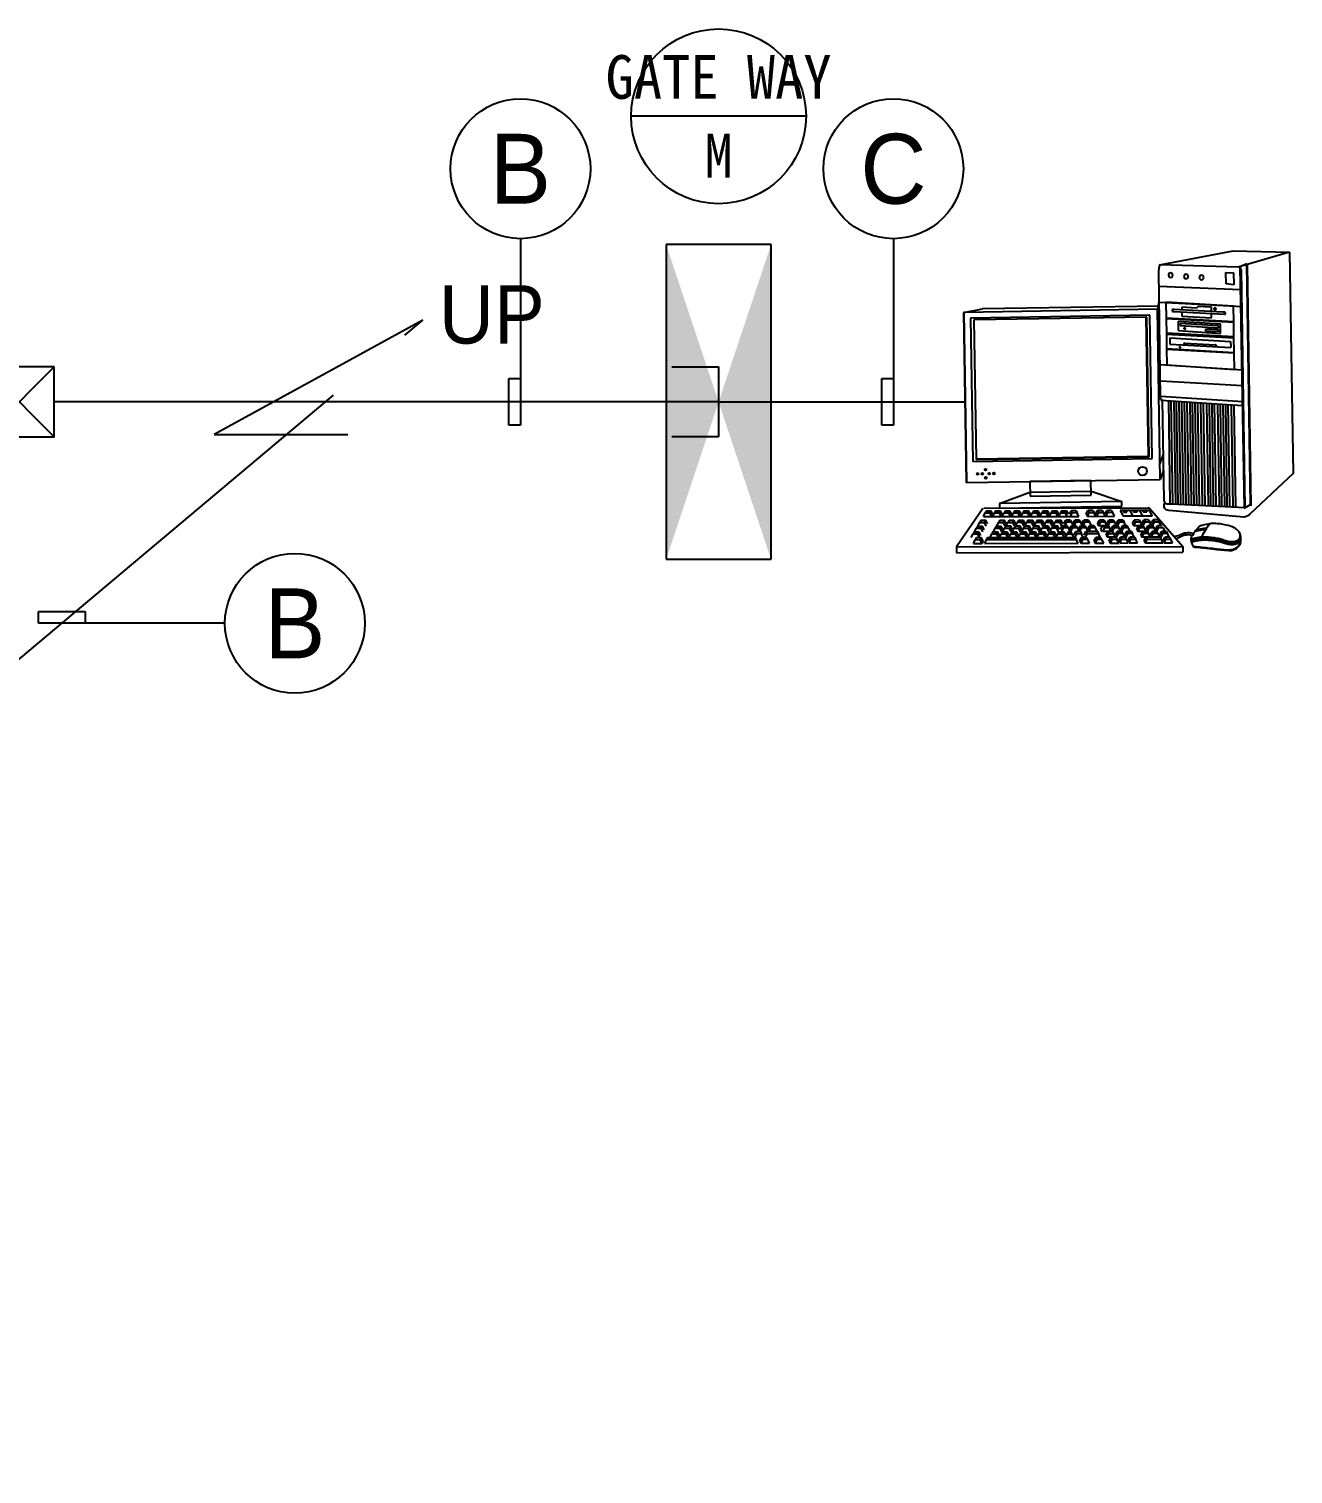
# Model space of a CAD drawing. Header units: millimetres. Extents: x -106634 to 499241, y 0 to 118800.
# Drawn here: x 269282 to 280129, y 54100 to 66500 of the extents above; entities that cross this region are included whole.
import ezdxf
from ezdxf.enums import TextEntityAlignment as Align

# ---------------------------------------------------------------- set-up
doc = ezdxf.new("R2010")
doc.units = ezdxf.units.MM
doc.header["$LTSCALE"] = 200
doc.linetypes.add('A', pattern=[17, 15, -2])
for name, color, linetype in [('1', 7, 'Continuous'), ('ESC_CTRL', 7, 'Continuous'), ('ESC_TEXT', 255, 'Continuous'), ('SEN', 7, 'Continuous'), ('WIRE', 143, 'A')]:
    doc.layers.add(name, color=color, linetype=linetype)
doc.styles.add('ESC_TEXT', font='', dxfattribs={"height": 3})
doc.styles.add('STYLE1', font='', dxfattribs={"height": 300})
doc.styles.get('ESC_TEXT').set_extended_font_data('GulimChe')
doc.styles.get('STYLE1').set_extended_font_data('HY울릉도L')

# ---------------------------------------------------------------- blocks, each defined once
blk = doc.blocks.new('baspro_eps')
at = {"layer": 'SEN'}
blk.add_lwpolyline([(-150, 150), (150, 150), (150, -150), (-150, -150)], close=True, dxfattribs=at)
blk.add_circle((0, 0), 150, dxfattribs=at)
at = {"layer": 'WIRE'}
for p, q in [((150, 150), (2831.2, 2399.8)), ((2831.2, 2399.8), (1936.6, 1910.2)), ((1936.6, 1910.2), (2509.8, 1910.2)), ((-150, -150), (-2831.2, -2399.8)), ((-2831.2, -2399.8), (-1936.6, -1910.2)), ((-1936.6, -1910.2), (-2509.8, -1910.2))]:
    blk.add_line(p, q, dxfattribs=at)
at = {"layer": 'SEN', "style": 'STYLE1'}
for s, p in [('UP', (2900, 2300)), ('DN', (-3250, -2550))]:
    blk.add_text(s, height=250, dxfattribs=at).set_placement(p)
blk = doc.blocks.new('PB')
at = {"layer": 'SEN'}
for p, q in [((-1.5, 1.5), (1.5, -1.5)), ((1.5, 1.5), (-1.5, -1.5))]:
    blk.add_line(p, q, dxfattribs=at)
blk.add_lwpolyline([(1.5, 1.5), (-1.5, 1.5), (-1.5, -1.5), (1.5, -1.5)], close=True, dxfattribs=at)
blk = doc.blocks.new('baspro_pbox')
at = {"layer": 'SEN', "xscale": 100, "yscale": 100, "zscale": 100}
blk.add_blockref('PB', (0, 0), dxfattribs=at)
blk = doc.blocks.new('baspro_ccms')
at = {"color": 7}
for p, q in [((335, 1175), (966, 1296)), ((966, 1296), (1449, 1285)), ((1449, 1285), (1007, 1156)), ((327, 1154), (324, 1117)), ((324, 1117), (340, 35)), ((336, 1179), (327, 1154)), ((1007, 1156), (335, 1176)), ((1029, 1151), (1016, 1163)), ((1082, 1183), (1023, 1159)), ((1023, 1159), (1059, -913)), ((1036, 1128), (1029, 1151)), ((1068, -906), (1036, 1128)), ((1115, -881), (1082, 1183)), ((1086, 1175), (1117, -891)), ((327, 994), (1032, 963)), ((904, 1012), (903, 1109)), ((903, 1109), (969, 1107)), ((971, 1005), (904, 1012)), ((969, 1107), (971, 1005)), ((-1347, 766), (-1185, 797)), ((315, 794), (-1347, 767)), ((315, 794), (-1347, 767)), ((-1347, 767), (-1324, -691)), ((328, 859), (315, 794)), ((338, -665), (315, 794)), ((338, -665), (315, 794)), ((332, 856), (1044, 819)), ((387, 854), (390, 716)), ((968, 822), (387, 854)), ((450, 792), (443, 792)), ((443, 792), (443, 784)), ((443, 784), (443, 779)), ((443, 779), (450, 776)), ((458, 792), (450, 792)), ((450, 776), (458, 776)), ((875, 770), (458, 792)), ((458, 776), (891, 753)), ((525, 813), (525, 789)), ((650, 805), (525, 813)), ((525, 772), (526, 736)), ((664, 818), (650, 805)), ((778, 813), (664, 818)), ((778, 775), (778, 813)), ((778, 721), (778, 759)), ((893, 769), (875, 770)), ((891, 753), (899, 753)), ((900, 765), (893, 769)), ((899, 753), (900, 765)), ((970, 684), (968, 822)), ((251, 744), (-1289, 719)), ((-1289, 719), (-1269, -512)), ((220, 726), (-1259, 703)), ((225, 726), (-1259, 703)), ((225, 726), (-1259, 703)), ((225, 726), (-1259, 703)), ((225, 726), (-1259, 703)), ((225, 726), (-1259, 703)), ((-1259, 703), (-1240, -495)), ((-1259, 703), (-1240, -495)), ((-1259, 703), (-1240, -495)), ((-1259, 703), (-1240, -495)), ((-1259, 703), (-1240, -495)), ((-1259, 703), (-1240, -490)), ((239, -467), (220, 726)), ((244, -472), (225, 726)), ((244, -472), (225, 726)), ((244, -472), (225, 726)), ((244, -472), (225, 726)), ((244, -472), (225, 726)), ((270, -487), (251, 744)), ((390, 719), (392, 582)), ((970, 687), (390, 719)), ((390, 716), (970, 684)), ((495, 692), (855, 669)), ((496, 613), (495, 692)), ((509, 671), (510, 655)), ((839, 651), (509, 671)), ((510, 655), (840, 635)), ((526, 736), (778, 721)), ((730, 627), (836, 622)), ((731, 607), (730, 627)), ((836, 622), (837, 602)), ((840, 635), (839, 651)), ((856, 587), (855, 669)), ((972, 550), (970, 687)), ((392, 589), (394, 451)), ((972, 557), (392, 589)), ((392, 582), (972, 550)), ((422, 548), (943, 519)), ((548, 505), (812, 490)), ((837, 602), (731, 607)), ((974, 420), (972, 557)), ((394, 454), (396, 319)), ((975, 422), (394, 454)), ((394, 451), (974, 420)), ((423, 495), (944, 466)), ((977, 279), (975, 422)), ((337, 320), (1048, 274)), ((396, 319), (977, 279)), ((343, 180), (1046, 141)), ((340, 35), (341, 22)), ((341, 22), (352, 20)), ((344, 50), (1048, 3)), ((344, 15), (1046, -30)), ((352, 20), (357, 21)), ((357, 21), (371, -847)), ((-1269, -512), (270, -487)), ((-1240, -490), (239, -467)), ((-1240, -495), (244, -472)), ((-1240, -495), (244, -472)), ((-1240, -495), (244, -472)), ((-1240, -495), (244, -472)), ((-1240, -495), (244, -472)), ((365, -450), (336, -530)), ((367, -585), (338, -665)), ((1479, -616), (1112, -961)), ((-1324, -691), (338, -665)), ((-1324, -691), (338, -665)), ((-256, -674), (-779, -682)), ((-779, -682), (-777, -808)), ((-254, -800), (-256, -674)), ((-1040, -871), (-781, -776)), ((11, -854), (-1040, -871)), ((11, -854), (-1040, -871)), ((-781, -776), (-778, -776)), ((-777, -808), (-254, -800)), ((-255, -767), (-252, -767)), ((-252, -767), (11, -854)), ((-252, -767), (11, -854)), ((11, -896), (11, -854)), ((371, -847), (381, -871)), ((-1183, -916), (-1409, -1245)), ((-1178, -985), (-1163, -953)), ((-1178, -985), (-358, -983)), ((-1174, -911), (238, -908)), ((-1153, -935), (-1163, -953)), ((-1163, -953), (-1122, -953)), ((-1153, -935), (-1112, -935)), ((-1112, -935), (-1122, -953)), ((-1107, -984), (-1122, -953)), ((-1096, -967), (-1112, -935)), ((-1097, -984), (-1082, -953)), ((-1072, -935), (-1082, -953)), ((-1082, -953), (-1041, -953)), ((-1072, -935), (-1031, -935)), ((-1031, -935), (-1041, -953)), ((-1026, -984), (-1041, -953)), ((-1040, -871), (-1040, -912)), ((-1040, -912), (11, -896)), ((-1016, -967), (-1031, -935)), ((-1016, -984), (-1001, -953)), ((-991, -935), (-1001, -953)), ((-1001, -953), (-960, -952)), ((-991, -935), (-950, -935)), ((-950, -935), (-960, -952)), ((-945, -984), (-960, -952)), ((-935, -966), (-950, -935)), ((-935, -984), (-920, -952)), ((-910, -935), (-920, -952)), ((-920, -952), (-879, -952)), ((-910, -935), (-869, -935)), ((-869, -935), (-879, -952)), ((-864, -984), (-879, -952)), ((-854, -966), (-869, -935)), ((-854, -984), (-839, -952)), ((-829, -934), (-839, -952)), ((-839, -952), (-798, -952)), ((-829, -934), (-788, -934)), ((-788, -934), (-798, -952)), ((-783, -984), (-798, -952)), ((-773, -966), (-788, -934)), ((-773, -984), (-758, -952)), ((-748, -934), (-758, -952)), ((-758, -952), (-717, -952)), ((-748, -934), (-707, -934)), ((-707, -934), (-717, -952)), ((-702, -984), (-717, -952)), ((-692, -966), (-707, -934)), ((-692, -984), (-677, -952)), ((-667, -934), (-677, -952)), ((-677, -952), (-636, -952)), ((-667, -934), (-626, -934)), ((-626, -934), (-636, -952)), ((-621, -983), (-636, -952)), ((-611, -966), (-626, -934)), ((-611, -983), (-596, -952)), ((-586, -934), (-596, -952)), ((-596, -952), (-555, -952)), ((-586, -934), (-545, -934)), ((-545, -934), (-555, -952)), ((-540, -983), (-555, -952)), ((-530, -966), (-545, -934)), ((-530, -983), (-516, -951)), ((-505, -934), (-516, -951)), ((-516, -951), (-474, -951)), ((-505, -934), (-464, -934)), ((-464, -934), (-474, -951)), ((-459, -983), (-474, -951)), ((-449, -965), (-464, -934)), ((-440, -965), (-425, -934)), ((-430, -983), (-415, -951)), ((-384, -933), (-425, -934)), ((-425, -934), (-415, -951)), ((-374, -951), (-415, -951)), ((-384, -933), (-374, -951)), ((-358, -983), (-374, -951)), ((-296, -965), (-281, -933)), ((-296, -965), (-285, -983)), ((-285, -983), (-270, -951)), ((-285, -983), (-52, -982)), ((-281, -933), (-270, -951)), ((-240, -933), (-281, -933)), ((-229, -951), (-270, -951)), ((-240, -933), (-229, -951)), ((-214, -983), (-229, -951)), ((-215, -965), (-200, -933)), ((-204, -983), (-190, -951)), ((-159, -933), (-200, -933)), ((-200, -933), (-190, -951)), ((-148, -951), (-190, -951)), ((-159, -933), (-148, -951)), ((-133, -982), (-148, -951)), ((-134, -965), (-119, -933)), ((-124, -982), (-109, -951)), ((-119, -933), (-109, -951)), ((-78, -933), (-119, -933)), ((-67, -950), (-109, -951)), ((-78, -933), (-67, -950)), ((-52, -982), (-67, -950)), ((244, -932), (-5, -933)), ((-5, -933), (22, -982)), ((271, -981), (22, -982)), ((78, -932), (105, -982)), ((161, -932), (188, -982)), ((244, -932), (271, -981)), ((247, -913), (532, -1241)), ((374, -901), (372, -871)), ((379, -915), (374, -901)), ((391, -926), (379, -915)), ((381, -871), (397, -874)), ((412, -931), (391, -926)), ((397, -874), (417, -874)), ((1025, -987), (412, -931)), ((417, -874), (437, -874)), ((437, -874), (1068, -906)), ((1063, -990), (1025, -987)), ((1059, -913), (1115, -881)), ((1086, -982), (1063, -990)), ((1102, -973), (1086, -982)), ((1112, -961), (1102, -973)), ((-1257, -1115), (-1267, -1133)), ((-1257, -1115), (-1216, -1115)), ((-1253, -1115), (-1238, -1084)), ((-1228, -1066), (-1238, -1084)), ((-1238, -1084), (-1197, -1084)), ((-1228, -1066), (-1187, -1066)), ((-1216, -1115), (-1226, -1133)), ((-1225, -1066), (-1210, -1034)), ((-1201, -1147), (-1216, -1115)), ((-1200, -1016), (-1210, -1034)), ((-1210, -1034), (-1169, -1034)), ((-1200, -1016), (-1158, -1016)), ((-1187, -1066), (-1197, -1084)), ((-1182, -1115), (-1197, -1084)), ((-1172, -1098), (-1187, -1066)), ((-1158, -1016), (-1169, -1034)), ((-1154, -1066), (-1169, -1034)), ((-1143, -1048), (-1158, -1016)), ((-1095, -1115), (-1105, -1133)), ((-1095, -1115), (-1054, -1115)), ((-1092, -1115), (-1077, -1083)), ((-1066, -1066), (-1077, -1083)), ((-1077, -1083), (-1035, -1083)), ((-1066, -1066), (-1025, -1066)), ((-1054, -1115), (-1064, -1133)), ((-1063, -1066), (-1048, -1034)), ((-1039, -1147), (-1054, -1115)), ((-1038, -1016), (-1048, -1034)), ((-1048, -1034), (-1007, -1034)), ((-1038, -1016), (-997, -1016)), ((-1025, -1066), (-1035, -1083)), ((-1020, -1115), (-1035, -1083)), ((-1010, -1097), (-1025, -1066)), ((-1014, -1115), (-1024, -1133)), ((-1014, -1115), (-973, -1115)), ((-1011, -1115), (-996, -1083)), ((-997, -1016), (-1007, -1034)), ((-992, -1065), (-1007, -1034)), ((-982, -1048), (-997, -1016)), ((-985, -1065), (-996, -1083)), ((-996, -1083), (-955, -1083)), ((-985, -1065), (-944, -1065)), ((-973, -1115), (-983, -1133)), ((-982, -1065), (-967, -1034)), ((-958, -1147), (-973, -1115)), ((-957, -1016), (-967, -1034)), ((-967, -1034), (-926, -1034)), ((-957, -1016), (-916, -1016)), ((-944, -1065), (-955, -1083)), ((-939, -1115), (-955, -1083)), ((-929, -1097), (-944, -1065)), ((-933, -1115), (-943, -1132)), ((-933, -1115), (-892, -1115)), ((-930, -1115), (-915, -1083)), ((-916, -1016), (-926, -1034)), ((-911, -1065), (-926, -1034)), ((-901, -1048), (-916, -1016)), ((-905, -1065), (-915, -1083)), ((-915, -1083), (-874, -1083)), ((-905, -1065), (-863, -1065)), ((-892, -1115), (-902, -1132)), ((-901, -1065), (-886, -1033)), ((-877, -1146), (-892, -1115)), ((-876, -1016), (-886, -1033)), ((-886, -1033), (-845, -1033)), ((-876, -1016), (-835, -1016)), ((-863, -1065), (-874, -1083)), ((-859, -1115), (-874, -1083)), ((-848, -1097), (-863, -1065)), ((-852, -1115), (-862, -1132)), ((-852, -1115), (-811, -1114)), ((-849, -1115), (-834, -1083)), ((-835, -1016), (-845, -1033)), ((-830, -1065), (-845, -1033)), ((-820, -1047), (-835, -1016)), ((-824, -1065), (-834, -1083)), ((-834, -1083), (-793, -1083)), ((-824, -1065), (-782, -1065)), ((-811, -1114), (-821, -1132)), ((-820, -1065), (-805, -1033)), ((-796, -1146), (-811, -1114)), ((-795, -1016), (-805, -1033)), ((-805, -1033), (-764, -1033)), ((-795, -1016), (-754, -1015)), ((-782, -1065), (-793, -1083)), ((-778, -1114), (-793, -1083)), ((-767, -1097), (-782, -1065)), ((-771, -1114), (-782, -1132)), ((-771, -1114), (-730, -1114)), ((-768, -1114), (-753, -1083)), ((-754, -1015), (-764, -1033)), ((-749, -1065), (-764, -1033)), ((-739, -1047), (-754, -1015)), ((-743, -1065), (-753, -1083)), ((-753, -1083), (-712, -1083)), ((-743, -1065), (-702, -1065)), ((-730, -1114), (-740, -1132)), ((-739, -1065), (-724, -1033)), ((-715, -1146), (-730, -1114)), ((-714, -1015), (-724, -1033)), ((-724, -1033), (-683, -1033)), ((-714, -1015), (-673, -1015)), ((-702, -1065), (-712, -1083)), ((-697, -1114), (-712, -1083)), ((-686, -1097), (-702, -1065)), ((-690, -1114), (-701, -1132)), ((-690, -1114), (-649, -1114)), ((-687, -1114), (-672, -1082)), ((-673, -1015), (-683, -1033)), ((-668, -1065), (-683, -1033)), ((-658, -1047), (-673, -1015)), ((-662, -1065), (-672, -1082)), ((-672, -1082), (-631, -1082)), ((-662, -1065), (-621, -1065)), ((-649, -1114), (-659, -1132)), ((-658, -1065), (-643, -1033)), ((-634, -1146), (-649, -1114)), ((-633, -1015), (-643, -1033)), ((-643, -1033), (-602, -1033)), ((-633, -1015), (-592, -1015)), ((-621, -1065), (-631, -1082)), ((-616, -1114), (-631, -1082)), ((-606, -1096), (-621, -1065)), ((-609, -1114), (-620, -1132)), ((-609, -1114), (-568, -1114)), ((-606, -1114), (-591, -1082)), ((-592, -1015), (-602, -1033)), ((-587, -1065), (-602, -1033)), ((-577, -1047), (-592, -1015)), ((-581, -1065), (-591, -1082)), ((-591, -1082), (-550, -1082)), ((-581, -1065), (-540, -1064)), ((-568, -1114), (-578, -1132)), ((-577, -1065), (-562, -1033)), ((-553, -1146), (-568, -1114)), ((-552, -1015), (-562, -1033)), ((-562, -1033), (-521, -1033)), ((-552, -1015), (-511, -1015)), ((-540, -1064), (-550, -1082)), ((-535, -1114), (-550, -1082)), ((-525, -1096), (-540, -1064)), ((-529, -1114), (-539, -1132)), ((-529, -1114), (-487, -1114)), ((-511, -1015), (-521, -1033)), ((-506, -1064), (-521, -1033)), ((-516, -1096), (-501, -1064)), ((-496, -1047), (-511, -1015)), ((-505, -1114), (-490, -1082)), ((-459, -1064), (-501, -1064)), ((-501, -1064), (-490, -1082)), ((-487, -1114), (-498, -1131)), ((-449, -1082), (-490, -1082)), ((-487, -1047), (-472, -1015)), ((-472, -1145), (-487, -1114)), ((-477, -1064), (-462, -1033)), ((-472, -1015), (-462, -1033)), ((-431, -1015), (-472, -1015)), ((-420, -1032), (-462, -1033)), ((-459, -1064), (-449, -1082)), ((-448, -1114), (-458, -1131)), ((-434, -1114), (-449, -1082)), ((-448, -1114), (-427, -1114)), ((-438, -1096), (-423, -1064)), ((-431, -1015), (-420, -1032)), ((-428, -1114), (-413, -1082)), ((-427, -1114), (-417, -1131)), ((-423, -1064), (-413, -1082)), ((-382, -1064), (-423, -1064)), ((-405, -1064), (-420, -1032)), ((-372, -1082), (-413, -1082)), ((-409, -1046), (-394, -1015)), ((-402, -1145), (-387, -1114)), ((-399, -1064), (-384, -1032)), ((-394, -1015), (-384, -1032)), ((-353, -1015), (-394, -1015)), ((-346, -1113), (-387, -1114)), ((-387, -1114), (-377, -1131)), ((-343, -1032), (-384, -1032)), ((-382, -1064), (-372, -1082)), ((-356, -1113), (-372, -1082)), ((-361, -1096), (-346, -1064)), ((-353, -1015), (-343, -1032)), ((-350, -1113), (-335, -1082)), ((-346, -1064), (-335, -1082)), ((-304, -1064), (-346, -1064)), ((-346, -1113), (-336, -1131)), ((-328, -1064), (-343, -1032)), ((-294, -1082), (-335, -1082)), ((-332, -1046), (-317, -1015)), ((-322, -1064), (-307, -1032)), ((-276, -1014), (-317, -1015)), ((-317, -1015), (-307, -1032)), ((-313, -1145), (-298, -1113)), ((-265, -1032), (-307, -1032)), ((-304, -1064), (-294, -1082)), ((-199, -1113), (-298, -1113)), ((-298, -1113), (-288, -1131)), ((-279, -1113), (-294, -1082)), ((-283, -1096), (-268, -1064)), ((-276, -1014), (-265, -1032)), ((-273, -1113), (-258, -1082)), ((-227, -1064), (-268, -1064)), ((-268, -1064), (-258, -1082)), ((-250, -1064), (-265, -1032)), ((-217, -1081), (-258, -1082)), ((-227, -1064), (-217, -1081)), ((-201, -1113), (-217, -1081)), ((-199, -1113), (-189, -1131)), ((-198, -1046), (-183, -1014)), ((-198, -1046), (-188, -1064)), ((-188, -1064), (-173, -1032)), ((-106, -1063), (-188, -1064)), ((-142, -1014), (-183, -1014)), ((-183, -1014), (-173, -1032)), ((-132, -1032), (-173, -1032)), ((-171, -1095), (-156, -1064)), ((-171, -1095), (-160, -1113)), ((-152, -1113), (-137, -1081)), ((-70, -1113), (-152, -1113)), ((-147, -1064), (-137, -1081)), ((-142, -1014), (-132, -1032)), ((-96, -1081), (-137, -1081)), ((-117, -1064), (-132, -1032)), ((-126, -1145), (-111, -1113)), ((-117, -1046), (-102, -1014)), ((-111, -1113), (-101, -1131)), ((-107, -1063), (-92, -1032)), ((-106, -1063), (-96, -1081)), ((-102, -1014), (-92, -1032)), ((-61, -1014), (-102, -1014)), ((-81, -1113), (-96, -1081)), ((-51, -1032), (-92, -1032)), ((-81, -1095), (-66, -1063)), ((-71, -1113), (-56, -1081)), ((-70, -1113), (-60, -1131)), ((-25, -1063), (-66, -1063)), ((-66, -1063), (-56, -1081)), ((-61, -1014), (-51, -1032)), ((-15, -1081), (-56, -1081)), ((-36, -1063), (-51, -1032)), ((-45, -1145), (-31, -1113)), ((-36, -1046), (-21, -1014)), ((-31, -1113), (-20, -1130)), ((11, -1113), (-31, -1113)), ((-26, -1063), (-11, -1032)), ((-25, -1063), (-15, -1081)), ((-21, -1014), (-11, -1032)), ((20, -1014), (-21, -1014)), ((0, -1113), (-15, -1081)), ((30, -1031), (-11, -1032)), ((0, -1095), (15, -1063)), ((10, -1113), (25, -1081)), ((11, -1113), (21, -1130)), ((56, -1063), (15, -1063)), ((15, -1063), (25, -1081)), ((20, -1014), (30, -1031)), ((66, -1081), (25, -1081)), ((45, -1063), (30, -1031)), ((35, -1144), (50, -1113)), ((92, -1112), (50, -1113)), ((50, -1113), (61, -1130)), ((56, -1063), (66, -1081)), ((81, -1113), (66, -1081)), ((92, -1112), (102, -1130)), ((102, -1045), (117, -1014)), ((102, -1045), (113, -1063)), ((113, -1063), (128, -1031)), ((194, -1063), (113, -1063)), ((158, -1013), (117, -1014)), ((117, -1014), (128, -1031)), ((169, -1031), (128, -1031)), ((138, -1095), (153, -1063)), ((138, -1095), (148, -1112)), ((148, -1112), (163, -1081)), ((230, -1112), (148, -1112)), ((153, -1063), (163, -1081)), ((158, -1013), (169, -1031)), ((205, -1080), (163, -1081)), ((184, -1063), (169, -1031)), ((174, -1144), (189, -1112)), ((183, -1045), (198, -1013)), ((189, -1112), (199, -1130)), ((194, -1063), (208, -1031)), ((194, -1063), (205, -1080)), ((198, -1013), (208, -1031)), ((239, -1013), (198, -1013)), ((220, -1112), (205, -1080)), ((250, -1031), (208, -1031)), ((219, -1095), (234, -1063)), ((229, -1112), (244, -1080)), ((230, -1112), (240, -1130)), ((234, -1063), (244, -1080)), ((275, -1063), (234, -1063)), ((239, -1013), (250, -1031)), ((286, -1080), (244, -1080)), ((265, -1063), (250, -1031)), ((255, -1144), (270, -1112)), ((264, -1045), (279, -1013)), ((270, -1112), (280, -1130)), ((311, -1112), (270, -1112)), ((274, -1063), (289, -1031)), ((275, -1063), (286, -1080)), ((279, -1013), (289, -1031)), ((320, -1013), (279, -1013)), ((301, -1112), (286, -1080)), ((331, -1031), (289, -1031)), ((300, -1094), (315, -1063)), ((310, -1112), (325, -1080)), ((311, -1112), (321, -1130)), ((356, -1062), (315, -1063)), ((315, -1063), (325, -1080)), ((320, -1013), (331, -1031)), ((366, -1080), (325, -1080)), ((346, -1062), (331, -1031)), ((336, -1144), (351, -1112)), ((392, -1112), (351, -1112)), ((351, -1112), (361, -1130)), ((382, -1112), (366, -1080)), ((392, -1112), (402, -1130)), ((631, -1121), (638, -1113)), ((638, -1113), (643, -1105)), ((643, -1105), (650, -1103)), ((646, -1105), (643, -1108)), ((647, -1107), (643, -1108)), ((643, -1108), (645, -1108)), ((643, -1108), (644, -1109)), ((644, -1103), (670, -1071)), ((656, -1099), (644, -1103)), ((644, -1109), (651, -1107)), ((645, -1108), (667, -1102)), ((648, -1104), (646, -1105)), ((653, -1105), (647, -1107)), ((654, -1103), (648, -1104)), ((650, -1103), (656, -1101)), ((651, -1107), (658, -1105)), ((656, -1104), (653, -1105)), ((660, -1101), (654, -1103)), ((662, -1098), (656, -1099)), ((656, -1101), (662, -1100)), ((661, -1103), (656, -1104)), ((658, -1105), (665, -1104)), ((666, -1099), (660, -1101)), ((667, -1101), (661, -1103)), ((667, -1097), (662, -1098)), ((662, -1100), (667, -1098)), ((665, -1104), (671, -1102)), ((674, -1097), (666, -1099)), ((674, -1095), (667, -1097)), ((667, -1102), (693, -1097)), ((667, -1098), (672, -1097)), ((674, -1100), (667, -1101)), ((670, -1071), (672, -1069)), ((671, -1102), (677, -1101)), ((672, -1069), (675, -1067)), ((672, -1097), (677, -1096)), ((679, -1094), (674, -1095)), ((682, -1096), (674, -1097)), ((680, -1099), (674, -1100)), ((675, -1067), (677, -1065)), ((677, -1065), (679, -1064)), ((677, -1096), (682, -1095)), ((677, -1101), (684, -1100)), ((679, -1064), (685, -1062)), ((684, -1093), (679, -1094)), ((686, -1097), (680, -1099)), ((682, -1095), (687, -1094)), ((688, -1095), (682, -1096)), ((690, -1092), (684, -1093)), ((684, -1100), (690, -1098)), ((685, -1062), (690, -1061)), ((692, -1096), (686, -1097)), ((687, -1094), (693, -1093)), ((693, -1094), (688, -1095)), ((690, -1061), (697, -1059)), ((694, -1091), (690, -1092)), ((690, -1098), (696, -1097)), ((697, -1095), (692, -1096)), ((701, -1092), (693, -1094)), ((693, -1093), (699, -1092)), ((693, -1097), (706, -1095)), ((701, -1090), (694, -1091)), ((696, -1097), (702, -1096)), ((697, -1059), (707, -1056)), ((702, -1094), (697, -1095)), ((699, -1092), (705, -1091)), ((706, -1089), (701, -1090)), ((707, -1092), (701, -1092)), ((732, -1090), (702, -1142)), ((707, -1094), (702, -1094)), ((702, -1096), (707, -1096)), ((705, -1091), (710, -1090)), ((712, -1088), (706, -1089)), ((706, -1095), (719, -1094)), ((707, -1056), (722, -1053)), ((713, -1091), (707, -1092)), ((712, -1094), (707, -1094)), ((707, -1096), (712, -1095)), ((710, -1090), (716, -1090)), ((717, -1088), (712, -1088)), ((718, -1093), (712, -1094)), ((712, -1095), (717, -1095)), ((720, -1091), (713, -1091)), ((716, -1090), (722, -1090)), ((722, -1088), (717, -1088)), ((717, -1095), (722, -1095)), ((722, -1094), (718, -1093)), ((719, -1114), (718, -1117)), ((719, -1094), (722, -1094)), ((721, -1112), (719, -1114)), ((725, -1090), (720, -1091)), ((723, -1108), (721, -1112)), ((722, -1053), (735, -1050)), ((727, -1088), (722, -1088)), ((722, -1090), (727, -1089)), ((722, -1094), (725, -1090)), ((725, -1090), (722, -1094)), ((722, -1095), (725, -1092)), ((725, -1105), (723, -1108)), ((725, -1092), (725, -1090)), ((726, -1103), (725, -1105)), ((728, -1100), (726, -1103)), ((730, -1088), (727, -1088)), ((727, -1089), (732, -1090)), ((729, -1097), (728, -1100)), ((731, -1094), (729, -1097)), ((733, -1088), (730, -1088)), ((732, -1092), (731, -1094)), ((733, -1090), (732, -1092)), ((735, -1084), (733, -1088)), ((735, -1087), (733, -1090)), ((735, -1050), (750, -1048)), ((737, -1081), (735, -1084)), ((737, -1084), (735, -1087)), ((740, -1077), (737, -1081)), ((739, -1082), (737, -1084)), ((741, -1079), (739, -1082)), ((742, -1073), (740, -1077)), ((743, -1075), (741, -1079)), ((745, -1069), (742, -1073)), ((746, -1071), (743, -1075)), ((748, -1065), (745, -1069)), ((748, -1067), (746, -1071)), ((751, -1060), (748, -1065)), ((751, -1063), (748, -1067)), ((750, -1048), (760, -1047)), ((754, -1056), (751, -1060)), ((753, -1060), (751, -1063)), ((756, -1057), (753, -1060)), ((757, -1052), (754, -1056)), ((758, -1053), (756, -1057)), ((760, -1047), (757, -1052)), ((760, -1051), (758, -1053)), ((763, -1047), (760, -1051)), ((768, -1046), (763, -1047)), ((776, -1045), (768, -1046)), ((785, -1045), (776, -1045)), ((798, -1044), (785, -1045)), ((806, -1044), (798, -1044)), ((816, -1045), (806, -1044)), ((830, -1046), (816, -1045)), ((842, -1047), (830, -1046)), ((853, -1048), (842, -1047)), ((864, -1050), (853, -1048)), ((878, -1052), (864, -1050)), ((891, -1055), (878, -1052)), ((907, -1058), (891, -1055)), ((921, -1061), (907, -1058)), ((935, -1065), (921, -1061)), ((949, -1069), (935, -1065)), ((960, -1073), (949, -1069)), ((973, -1080), (960, -1073)), ((982, -1085), (973, -1080)), ((991, -1091), (982, -1085)), ((998, -1097), (991, -1091)), ((1004, -1103), (998, -1097)), ((1010, -1109), (1004, -1103)), ((1016, -1116), (1010, -1109)), ((-1282, -1165), (-1267, -1133)), ((-1267, -1133), (-1226, -1133)), ((-1263, -1214), (-1248, -1183)), ((-1263, -1214), (-1191, -1214)), ((-1237, -1165), (-1248, -1183)), ((-1248, -1183), (-1207, -1182)), ((-1237, -1165), (-1196, -1165)), ((-1236, -1165), (-1226, -1165)), ((-1211, -1165), (-1226, -1133)), ((-1196, -1165), (-1207, -1182)), ((-1191, -1214), (-1207, -1182)), ((-1181, -1196), (-1196, -1165)), ((-1181, -1196), (-1191, -1214)), ((-1165, -1214), (-1150, -1182)), ((-1165, -1214), (-366, -1212)), ((-1140, -1165), (-1150, -1182)), ((-1150, -1182), (-381, -1181)), ((-1140, -1165), (-391, -1163)), ((-1120, -1165), (-1105, -1133)), ((-1105, -1133), (-1064, -1133)), ((-1049, -1164), (-1064, -1133)), ((-1039, -1164), (-1024, -1133)), ((-1024, -1133), (-983, -1133)), ((-968, -1164), (-983, -1133)), ((-958, -1164), (-943, -1132)), ((-943, -1132), (-902, -1132)), ((-887, -1164), (-902, -1132)), ((-877, -1164), (-862, -1132)), ((-862, -1132), (-821, -1132)), ((-806, -1164), (-821, -1132)), ((-796, -1164), (-782, -1132)), ((-782, -1132), (-740, -1132)), ((-725, -1164), (-740, -1132)), ((-716, -1164), (-701, -1132)), ((-701, -1132), (-659, -1132)), ((-644, -1164), (-659, -1132)), ((-635, -1164), (-620, -1132)), ((-620, -1132), (-578, -1132)), ((-563, -1163), (-578, -1132)), ((-554, -1163), (-539, -1132)), ((-539, -1132), (-498, -1131)), ((-482, -1163), (-498, -1131)), ((-473, -1163), (-458, -1131)), ((-458, -1131), (-417, -1131)), ((-402, -1163), (-417, -1131)), ((-392, -1163), (-377, -1131)), ((-391, -1163), (-381, -1181)), ((-366, -1212), (-381, -1181)), ((-336, -1131), (-377, -1131)), ((-350, -1195), (-335, -1163)), ((-350, -1195), (-340, -1212)), ((-340, -1212), (-325, -1181)), ((-340, -1212), (-268, -1212)), ((-321, -1163), (-336, -1131)), ((-335, -1163), (-325, -1181)), ((-294, -1163), (-335, -1163)), ((-283, -1180), (-325, -1181)), ((-303, -1163), (-288, -1131)), ((-294, -1163), (-283, -1180)), ((-189, -1131), (-288, -1131)), ((-268, -1212), (-283, -1180)), ((-228, -1194), (-213, -1163)), ((-228, -1194), (-217, -1212)), ((-217, -1212), (-202, -1180)), ((-217, -1212), (-146, -1212)), ((-172, -1163), (-213, -1163)), ((-213, -1163), (-202, -1180)), ((-161, -1180), (-202, -1180)), ((-174, -1163), (-189, -1131)), ((-172, -1163), (-161, -1180)), ((-146, -1212), (-161, -1180)), ((-126, -1145), (-116, -1162)), ((-116, -1162), (-101, -1131)), ((-43, -1162), (-116, -1162)), ((-60, -1131), (-101, -1131)), ((-99, -1194), (-84, -1162)), ((-99, -1194), (-88, -1212)), ((-88, -1212), (-74, -1180)), ((-88, -1212), (-17, -1212)), ((-84, -1162), (-74, -1180)), ((-32, -1180), (-74, -1180)), ((-45, -1162), (-60, -1131)), ((-43, -1162), (-32, -1180)), ((-35, -1162), (-20, -1130)), ((-17, -1212), (-32, -1180)), ((21, -1130), (-20, -1130)), ((-18, -1194), (-3, -1162)), ((-8, -1212), (7, -1180)), ((-8, -1212), (64, -1211)), ((38, -1162), (-3, -1162)), ((-3, -1162), (7, -1180)), ((49, -1180), (7, -1180)), ((36, -1162), (21, -1130)), ((38, -1162), (49, -1180)), ((46, -1162), (61, -1130)), ((64, -1211), (49, -1180)), ((102, -1130), (61, -1130)), ((63, -1194), (78, -1162)), ((73, -1211), (88, -1180)), ((73, -1211), (145, -1211)), ((119, -1162), (78, -1162)), ((78, -1162), (88, -1180)), ((129, -1180), (88, -1180)), ((117, -1162), (102, -1130)), ((119, -1162), (129, -1180)), ((145, -1211), (129, -1180)), ((174, -1144), (184, -1162)), ((184, -1162), (199, -1130)), ((339, -1161), (184, -1162)), ((240, -1130), (199, -1130)), ((202, -1193), (217, -1162)), ((202, -1193), (212, -1211)), ((212, -1211), (227, -1179)), ((212, -1211), (364, -1211)), ((217, -1162), (227, -1179)), ((227, -1179), (349, -1179)), ((256, -1162), (240, -1130)), ((265, -1162), (280, -1130)), ((321, -1130), (280, -1130)), ((336, -1161), (321, -1130)), ((339, -1161), (349, -1179)), ((346, -1161), (361, -1130)), ((364, -1211), (349, -1179)), ((402, -1130), (361, -1130)), ((364, -1193), (378, -1161)), ((374, -1211), (389, -1179)), ((374, -1211), (445, -1211)), ((420, -1161), (378, -1161)), ((378, -1161), (389, -1179)), ((389, -1179), (430, -1179)), ((417, -1161), (402, -1130)), ((420, -1161), (430, -1179)), ((445, -1211), (430, -1179)), ((477, -1173), (490, -1167)), ((490, -1167), (510, -1157)), ((518, -1137), (506, -1143)), ((510, -1157), (533, -1147)), ((534, -1131), (518, -1137)), ((533, -1147), (550, -1142)), ((546, -1128), (534, -1131)), ((561, -1126), (546, -1128)), ((550, -1142), (564, -1140)), ((574, -1125), (561, -1126)), ((564, -1140), (582, -1139)), ((590, -1125), (574, -1125)), ((582, -1139), (596, -1140)), ((605, -1126), (590, -1125)), ((596, -1140), (612, -1143)), ((603, -1176), (602, -1178)), ((603, -1177), (602, -1180)), ((602, -1178), (602, -1179)), ((602, -1179), (604, -1181)), ((602, -1180), (602, -1184)), ((602, -1184), (603, -1187)), ((605, -1169), (603, -1173)), ((603, -1172), (603, -1174)), ((603, -1173), (603, -1177)), ((603, -1174), (603, -1176)), ((603, -1187), (603, -1190)), ((603, -1190), (604, -1193)), ((607, -1194), (603, -1192)), ((603, -1192), (604, -1195)), ((603, -1192), (604, -1196)), ((604, -1170), (608, -1158)), ((605, -1172), (604, -1170)), ((604, -1181), (605, -1182)), ((604, -1193), (605, -1196)), ((604, -1195), (605, -1198)), ((604, -1196), (605, -1201)), ((627, -1131), (605, -1126)), ((607, -1173), (605, -1172)), ((605, -1182), (607, -1183)), ((605, -1196), (606, -1197)), ((605, -1198), (607, -1199)), ((605, -1201), (606, -1205)), ((606, -1197), (608, -1198)), ((606, -1205), (608, -1210)), ((611, -1174), (607, -1173)), ((607, -1183), (611, -1183)), ((642, -1187), (607, -1194)), ((607, -1199), (609, -1200)), ((608, -1158), (614, -1148)), ((608, -1198), (609, -1198)), ((608, -1210), (609, -1213)), ((609, -1198), (611, -1199)), ((609, -1200), (611, -1200)), ((609, -1213), (610, -1218)), ((610, -1218), (613, -1223)), ((615, -1174), (611, -1174)), ((611, -1183), (615, -1183)), ((611, -1199), (615, -1198)), ((611, -1200), (613, -1200)), ((612, -1143), (619, -1145)), ((613, -1200), (614, -1200)), ((613, -1223), (617, -1231)), ((614, -1148), (620, -1138)), ((614, -1200), (616, -1200)), ((620, -1174), (615, -1174)), ((615, -1183), (620, -1182)), ((615, -1198), (620, -1197)), ((616, -1200), (619, -1199)), ((617, -1231), (620, -1235)), ((619, -1232), (618, -1237)), ((618, -1237), (620, -1239)), ((619, -1145), (627, -1131)), ((619, -1199), (621, -1198)), ((620, -1138), (625, -1129)), ((627, -1173), (620, -1174)), ((620, -1182), (626, -1181)), ((620, -1197), (626, -1195)), ((620, -1235), (624, -1237)), ((620, -1239), (622, -1242)), ((621, -1198), (624, -1198)), ((624, -1198), (627, -1197)), ((624, -1237), (630, -1240)), ((625, -1129), (631, -1121)), ((626, -1181), (633, -1180)), ((626, -1195), (633, -1193)), ((635, -1171), (627, -1173)), ((627, -1197), (630, -1196)), ((630, -1196), (634, -1195)), ((630, -1240), (634, -1240)), ((633, -1180), (640, -1178)), ((633, -1193), (640, -1192)), ((634, -1195), (637, -1194)), ((642, -1170), (635, -1171)), ((637, -1194), (639, -1193)), ((639, -1193), (642, -1193)), ((640, -1178), (647, -1177)), ((640, -1192), (646, -1191)), ((649, -1169), (642, -1170)), ((682, -1179), (642, -1187)), ((642, -1193), (644, -1192)), ((644, -1192), (648, -1192)), ((646, -1191), (652, -1190)), ((647, -1177), (653, -1176)), ((648, -1192), (652, -1191)), ((656, -1167), (649, -1169)), ((652, -1190), (658, -1188)), ((652, -1191), (657, -1190)), ((653, -1176), (659, -1175)), ((663, -1166), (656, -1167)), ((657, -1190), (661, -1189)), ((658, -1188), (665, -1187)), ((659, -1175), (665, -1174)), ((661, -1189), (666, -1189)), ((670, -1165), (663, -1166)), ((665, -1174), (671, -1172)), ((665, -1187), (671, -1186)), ((666, -1189), (670, -1188)), ((676, -1164), (670, -1165)), ((670, -1188), (675, -1187)), ((671, -1172), (676, -1171)), ((671, -1186), (676, -1186)), ((675, -1187), (681, -1187)), ((681, -1163), (676, -1164)), ((676, -1171), (679, -1171)), ((676, -1186), (680, -1185)), ((679, -1171), (682, -1170)), ((680, -1185), (683, -1185)), ((686, -1162), (681, -1163)), ((681, -1187), (685, -1186)), ((682, -1170), (685, -1169)), ((712, -1177), (682, -1179)), ((683, -1185), (685, -1184)), ((685, -1169), (688, -1169)), ((685, -1184), (689, -1184)), ((685, -1186), (690, -1186)), ((692, -1161), (686, -1162)), ((688, -1169), (690, -1169)), ((689, -1184), (692, -1184)), ((690, -1165), (691, -1163)), ((690, -1165), (691, -1164)), ((690, -1168), (690, -1165)), ((690, -1167), (690, -1165)), ((690, -1169), (690, -1167)), ((690, -1170), (690, -1168)), ((690, -1173), (690, -1170)), ((691, -1176), (690, -1173)), ((690, -1186), (694, -1185)), ((691, -1163), (693, -1160)), ((691, -1164), (693, -1160)), ((692, -1181), (691, -1176)), ((693, -1159), (692, -1161)), ((693, -1164), (692, -1166)), ((693, -1164), (692, -1166)), ((692, -1166), (692, -1169)), ((692, -1168), (702, -1166)), ((692, -1166), (692, -1168)), ((692, -1169), (692, -1171)), ((692, -1171), (692, -1174)), ((692, -1174), (693, -1178)), ((692, -1184), (692, -1181)), ((694, -1157), (693, -1159)), ((694, -1161), (693, -1164)), ((693, -1162), (693, -1164)), ((693, -1178), (694, -1181)), ((696, -1153), (694, -1157)), ((695, -1157), (694, -1160)), ((694, -1160), (699, -1159)), ((694, -1181), (694, -1184)), ((694, -1184), (697, -1184)), ((694, -1185), (699, -1185)), ((697, -1155), (695, -1157)), ((698, -1149), (696, -1153)), ((698, -1152), (697, -1155)), ((697, -1184), (700, -1183)), ((700, -1145), (698, -1149)), ((700, -1149), (698, -1152)), ((699, -1159), (704, -1158)), ((699, -1185), (704, -1184)), ((702, -1142), (700, -1145)), ((701, -1146), (700, -1149)), ((700, -1183), (703, -1183)), ((702, -1144), (701, -1146)), ((704, -1141), (702, -1144)), ((702, -1166), (707, -1166)), ((703, -1183), (706, -1183)), ((705, -1139), (704, -1141)), ((704, -1158), (708, -1158)), ((704, -1184), (708, -1184)), ((707, -1136), (705, -1139)), ((706, -1183), (708, -1182)), ((708, -1134), (707, -1136)), ((707, -1166), (712, -1166)), ((710, -1131), (708, -1134)), ((708, -1158), (711, -1158)), ((708, -1182), (711, -1182)), ((708, -1184), (712, -1184)), ((711, -1128), (710, -1131)), ((713, -1125), (711, -1128)), ((711, -1158), (716, -1158)), ((711, -1182), (715, -1182)), ((712, -1166), (718, -1165)), ((778, -1184), (712, -1177)), ((712, -1184), (715, -1184)), ((715, -1122), (713, -1125)), ((716, -1120), (715, -1122)), ((715, -1182), (724, -1182)), ((715, -1184), (719, -1183)), ((718, -1117), (716, -1120)), ((716, -1158), (721, -1158)), ((718, -1165), (723, -1165)), ((719, -1183), (723, -1184)), ((721, -1158), (725, -1158)), ((723, -1165), (727, -1166)), ((723, -1184), (726, -1184)), ((724, -1182), (733, -1183)), ((725, -1158), (730, -1158)), ((726, -1184), (728, -1184)), ((727, -1166), (736, -1166)), ((728, -1184), (731, -1184)), ((730, -1158), (734, -1158)), ((731, -1184), (734, -1184)), ((733, -1183), (742, -1183)), ((734, -1158), (740, -1158)), ((734, -1184), (737, -1184)), ((736, -1166), (743, -1166)), ((737, -1184), (740, -1184)), ((740, -1158), (750, -1159)), ((740, -1184), (743, -1185)), ((742, -1183), (752, -1184)), ((743, -1166), (753, -1167)), ((743, -1185), (746, -1185)), ((746, -1185), (748, -1185)), ((748, -1185), (752, -1186)), ((750, -1159), (761, -1161)), ((752, -1184), (759, -1185)), ((752, -1186), (756, -1186)), ((753, -1167), (763, -1168)), ((756, -1186), (759, -1186)), ((759, -1185), (766, -1185)), ((759, -1186), (763, -1186)), ((761, -1161), (774, -1162)), ((763, -1168), (772, -1169)), ((763, -1186), (767, -1187)), ((766, -1185), (774, -1186)), ((767, -1187), (771, -1187)), ((771, -1187), (774, -1188)), ((772, -1169), (781, -1169)), ((774, -1162), (788, -1163)), ((774, -1186), (780, -1187)), ((774, -1188), (779, -1188)), ((812, -1188), (778, -1184)), ((779, -1188), (782, -1188)), ((780, -1187), (789, -1188)), ((781, -1169), (788, -1170)), ((782, -1188), (786, -1189)), ((786, -1189), (790, -1189)), ((788, -1163), (802, -1165)), ((788, -1170), (793, -1171)), ((789, -1188), (796, -1189)), ((790, -1189), (795, -1190)), ((793, -1171), (808, -1173)), ((795, -1190), (800, -1190)), ((796, -1189), (805, -1190)), ((800, -1190), (805, -1191)), ((802, -1165), (814, -1167)), ((805, -1190), (818, -1191)), ((805, -1191), (808, -1191)), ((808, -1173), (823, -1175)), ((808, -1191), (812, -1192)), ((966, -1216), (812, -1188)), ((812, -1192), (816, -1192)), ((814, -1167), (826, -1169)), ((816, -1192), (820, -1193)), ((818, -1191), (832, -1193)), ((820, -1193), (825, -1194)), ((823, -1175), (836, -1177)), ((825, -1194), (828, -1194)), ((826, -1169), (837, -1170)), ((828, -1194), (832, -1195)), ((832, -1193), (844, -1196)), ((832, -1195), (836, -1196)), ((836, -1177), (846, -1179)), ((836, -1196), (839, -1196)), ((837, -1170), (849, -1173)), ((839, -1196), (842, -1197)), ((842, -1197), (845, -1198)), ((844, -1196), (855, -1199)), ((845, -1198), (848, -1199)), ((846, -1179), (857, -1182)), ((848, -1199), (850, -1199)), ((849, -1173), (860, -1176)), ((850, -1199), (853, -1200)), ((853, -1200), (855, -1200)), ((855, -1199), (867, -1203)), ((855, -1200), (858, -1201)), ((857, -1182), (865, -1184)), ((858, -1201), (860, -1202)), ((860, -1176), (876, -1181)), ((860, -1202), (864, -1203)), ((864, -1203), (867, -1204)), ((865, -1184), (874, -1187)), ((867, -1203), (876, -1206)), ((867, -1204), (870, -1205)), ((870, -1205), (875, -1207)), ((874, -1187), (892, -1194)), ((875, -1207), (879, -1208)), ((876, -1181), (889, -1186)), ((876, -1206), (883, -1208)), ((879, -1208), (884, -1210)), ((883, -1208), (892, -1210)), ((884, -1210), (890, -1212)), ((889, -1186), (902, -1190)), ((890, -1212), (896, -1213)), ((892, -1194), (907, -1198)), ((892, -1210), (899, -1212)), ((896, -1213), (902, -1215)), ((899, -1212), (905, -1214)), ((902, -1190), (914, -1193)), ((902, -1215), (909, -1216)), ((905, -1214), (909, -1215)), ((907, -1198), (925, -1202)), ((909, -1215), (919, -1218)), ((909, -1216), (916, -1218)), ((914, -1193), (929, -1197)), ((916, -1218), (923, -1220)), ((919, -1218), (930, -1219)), ((923, -1220), (929, -1221)), ((925, -1202), (939, -1204)), ((929, -1197), (940, -1198)), ((929, -1221), (933, -1222)), ((930, -1219), (941, -1221)), ((933, -1222), (939, -1222)), ((939, -1204), (950, -1205)), ((939, -1222), (945, -1223)), ((940, -1198), (953, -1199)), ((941, -1221), (950, -1221)), ((945, -1223), (951, -1223)), ((950, -1205), (959, -1204)), ((950, -1221), (960, -1221)), ((951, -1223), (957, -1223)), ((953, -1199), (967, -1198)), ((957, -1223), (964, -1223)), ((959, -1204), (967, -1204)), ((960, -1221), (968, -1221)), ((964, -1223), (972, -1222)), ((990, -1214), (966, -1216)), ((967, -1198), (981, -1196)), ((967, -1204), (975, -1202)), ((968, -1221), (979, -1219)), ((972, -1222), (979, -1221)), ((975, -1202), (984, -1200)), ((979, -1219), (983, -1218)), ((979, -1221), (984, -1220)), ((981, -1196), (990, -1193)), ((983, -1218), (988, -1217)), ((984, -1200), (992, -1198)), ((984, -1220), (989, -1218)), ((988, -1217), (993, -1215)), ((989, -1218), (994, -1216)), ((990, -1193), (999, -1189)), ((1021, -1196), (990, -1214)), ((992, -1198), (997, -1196)), ((993, -1215), (998, -1213)), ((994, -1216), (999, -1214)), ((997, -1196), (1002, -1193)), ((998, -1213), (1002, -1211)), ((999, -1189), (1004, -1186)), ((999, -1214), (1004, -1212)), ((1000, -1246), (1008, -1237)), ((1002, -1193), (1007, -1191)), ((1002, -1211), (1007, -1209)), ((1004, -1186), (1008, -1184)), ((1004, -1212), (1009, -1210)), ((1007, -1191), (1012, -1187)), ((1007, -1209), (1012, -1206)), ((1008, -1184), (1012, -1181)), ((1008, -1237), (1019, -1223)), ((1009, -1210), (1012, -1207)), ((1010, -1242), (1021, -1229)), ((1012, -1181), (1016, -1177)), ((1012, -1187), (1019, -1181)), ((1012, -1206), (1015, -1204)), ((1012, -1207), (1016, -1205)), ((1015, -1204), (1021, -1200)), ((1020, -1125), (1016, -1116)), ((1016, -1177), (1019, -1173)), ((1016, -1205), (1020, -1202)), ((1019, -1173), (1022, -1170)), ((1019, -1181), (1023, -1175)), ((1019, -1223), (1023, -1218)), ((1024, -1135), (1020, -1125)), ((1020, -1202), (1023, -1199)), ((1023, -1129), (1021, -1124)), ((1024, -1129), (1021, -1125)), ((1031, -1182), (1021, -1196)), ((1021, -1200), (1024, -1196)), ((1021, -1229), (1024, -1223)), ((1022, -1170), (1023, -1166)), ((1025, -1134), (1023, -1129)), ((1023, -1166), (1025, -1162)), ((1023, -1175), (1025, -1170)), ((1023, -1199), (1026, -1196)), ((1023, -1218), (1025, -1212)), ((1026, -1136), (1024, -1129)), ((1026, -1145), (1024, -1135)), ((1024, -1196), (1026, -1194)), ((1024, -1223), (1027, -1218)), ((1026, -1140), (1025, -1134)), ((1025, -1162), (1026, -1158)), ((1025, -1170), (1027, -1166)), ((1025, -1212), (1028, -1206)), ((1028, -1142), (1026, -1136)), ((1027, -1145), (1026, -1140)), ((1026, -1153), (1026, -1145)), ((1026, -1158), (1026, -1153)), ((1026, -1194), (1028, -1191)), ((1026, -1196), (1028, -1192)), ((1028, -1149), (1027, -1145)), ((1027, -1166), (1028, -1162)), ((1027, -1218), (1029, -1211)), ((1029, -1148), (1028, -1142)), ((1028, -1153), (1028, -1149)), ((1028, -1157), (1028, -1153)), ((1028, -1162), (1028, -1157)), ((1028, -1192), (1030, -1189)), ((1028, -1191), (1029, -1189)), ((1028, -1206), (1029, -1200)), ((1030, -1155), (1029, -1148)), ((1031, -1193), (1029, -1186)), ((1029, -1189), (1030, -1186)), ((1029, -1200), (1030, -1194)), ((1029, -1211), (1031, -1205)), ((1031, -1162), (1030, -1155)), ((1030, -1187), (1031, -1181)), ((1030, -1186), (1031, -1182)), ((1030, -1189), (1031, -1185)), ((1030, -1194), (1030, -1187)), ((1031, -1169), (1031, -1162)), ((1031, -1176), (1031, -1169)), ((1031, -1179), (1031, -1176)), ((1031, -1182), (1031, -1179)), ((1031, -1185), (1031, -1182)), ((1031, -1199), (1031, -1193)), ((1031, -1205), (1031, -1199)), ((-1409, -1245), (532, -1241)), ((-1409, -1245), (-1409, -1295)), ((532, -1241), (532, -1291)), ((622, -1242), (626, -1244)), ((626, -1244), (631, -1245)), ((631, -1245), (638, -1246)), ((634, -1240), (645, -1242)), ((638, -1246), (647, -1247)), ((645, -1242), (659, -1243)), ((647, -1247), (660, -1248)), ((659, -1243), (677, -1244)), ((660, -1248), (679, -1250)), ((677, -1244), (699, -1247)), ((679, -1250), (701, -1252)), ((699, -1247), (733, -1251)), ((701, -1252), (735, -1256)), ((733, -1251), (758, -1254)), ((735, -1256), (760, -1259)), ((758, -1254), (787, -1256)), ((760, -1259), (788, -1262)), ((787, -1256), (824, -1260)), ((788, -1262), (826, -1266)), ((824, -1260), (856, -1263)), ((826, -1266), (858, -1269)), ((856, -1263), (888, -1267)), ((858, -1269), (890, -1272)), ((888, -1267), (926, -1269)), ((890, -1272), (928, -1275)), ((926, -1269), (937, -1269)), ((928, -1275), (939, -1274)), ((937, -1269), (948, -1268)), ((939, -1274), (950, -1274)), ((948, -1268), (959, -1266)), ((950, -1274), (960, -1272)), ((959, -1266), (968, -1264)), ((960, -1272), (969, -1269)), ((968, -1264), (980, -1259)), ((969, -1269), (982, -1264)), ((980, -1259), (992, -1252)), ((982, -1264), (994, -1258)), ((992, -1252), (1000, -1246)), ((994, -1258), (1002, -1251)), ((1002, -1251), (1010, -1242))]:
    blk.add_line(p, q, dxfattribs=at)
at = {"color": 3}
for p, q in [((800, 799), (799, 799)), ((799, 799), (799, 798)), ((799, 798), (799, 798)), ((799, 798), (800, 797)), ((801, 802), (800, 802)), ((800, 802), (800, 801)), ((800, 801), (800, 801)), ((800, 801), (800, 800)), ((800, 800), (800, 800)), ((800, 800), (800, 799)), ((800, 797), (800, 796)), ((800, 796), (800, 795)), ((800, 796), (800, 796)), ((800, 795), (800, 795)), ((800, 795), (800, 794)), ((800, 794), (801, 794)), ((802, 803), (801, 803)), ((801, 803), (801, 802)), ((801, 802), (801, 802)), ((801, 794), (801, 794)), ((801, 794), (801, 793)), ((801, 793), (802, 793)), ((803, 804), (802, 804)), ((802, 804), (802, 803)), ((802, 793), (802, 792)), ((802, 792), (802, 792)), ((802, 792), (803, 792)), ((804, 805), (803, 804)), ((803, 804), (803, 804)), ((803, 792), (803, 791)), ((803, 791), (804, 791)), ((805, 805), (804, 805)), ((804, 805), (804, 805)), ((804, 791), (804, 791)), ((804, 791), (805, 790)), ((806, 806), (805, 805)), ((805, 805), (805, 805)), ((805, 790), (805, 790)), ((805, 790), (806, 790)), ((807, 806), (806, 806)), ((806, 806), (806, 806)), ((806, 790), (807, 790)), ((808, 806), (807, 806)), ((807, 806), (807, 806)), ((807, 790), (807, 790)), ((807, 790), (808, 790)), ((809, 806), (808, 806)), ((808, 790), (808, 790)), ((808, 790), (809, 790)), ((810, 806), (809, 806)), ((809, 806), (809, 806)), ((809, 790), (809, 790)), ((809, 790), (810, 790)), ((811, 806), (810, 806)), ((810, 806), (810, 806)), ((810, 790), (811, 790)), ((812, 806), (811, 806)), ((811, 790), (811, 790)), ((811, 790), (812, 790)), ((813, 806), (812, 806)), ((812, 806), (812, 806)), ((812, 790), (813, 791)), ((812, 790), (812, 790)), ((813, 805), (813, 806)), ((814, 805), (813, 805)), ((813, 791), (813, 791)), ((813, 791), (814, 791)), ((815, 804), (814, 805)), ((814, 805), (814, 805)), ((814, 791), (815, 792)), ((814, 791), (814, 791)), ((816, 804), (815, 804)), ((815, 804), (815, 804)), ((815, 792), (815, 792)), ((815, 792), (816, 792)), ((816, 803), (816, 804)), ((817, 803), (816, 803)), ((816, 803), (816, 803)), ((816, 792), (816, 793)), ((816, 793), (817, 793)), ((817, 802), (817, 803)), ((818, 801), (817, 802)), ((817, 802), (817, 802)), ((817, 794), (817, 795)), ((817, 795), (818, 795)), ((817, 793), (817, 794)), ((817, 794), (817, 794)), ((818, 800), (818, 801)), ((818, 801), (818, 801)), ((818, 799), (818, 800)), ((818, 800), (818, 800)), ((818, 798), (818, 799)), ((818, 799), (818, 799)), ((818, 797), (818, 798)), ((818, 798), (818, 798)), ((818, 797), (818, 797)), ((818, 796), (818, 797)), ((818, 796), (818, 796)), ((818, 795), (818, 796)), ((551, 624), (552, 624)), ((551, 623), (551, 624)), ((552, 624), (553, 624)), ((552, 624), (552, 624)), ((553, 625), (554, 625)), ((553, 624), (553, 625)), ((554, 625), (555, 626)), ((554, 625), (554, 625)), ((555, 627), (556, 627)), ((555, 626), (555, 627)), ((555, 626), (555, 626)), ((556, 634), (556, 634)), ((556, 633), (556, 634)), ((556, 633), (556, 633)), ((557, 632), (556, 633)), ((556, 630), (557, 630)), ((556, 629), (556, 630)), ((556, 629), (556, 629)), ((556, 628), (556, 629)), ((556, 628), (556, 628)), ((556, 627), (556, 628)), ((557, 632), (557, 632)), ((557, 631), (557, 632)), ((557, 630), (557, 631)), ((557, 631), (557, 631))]:
    blk.add_line(p, q, dxfattribs=at)
at = {"color": 253}
for p, q in [((251, 744), (-1289, 719)), ((-1289, 719), (-1269, -512)), ((270, -487), (251, 744)), ((-1269, -512), (270, -487)), ((-1040, -871), (-781, -776)), ((-781, -776), (-252, -767))]:
    blk.add_line(p, q, dxfattribs=at)
at = {"color": 178}
for p, q in [((225, 726), (-1259, 703)), ((225, 726), (-1259, 703)), ((225, 726), (-1259, 703)), ((-1259, 703), (-1240, -495)), ((-1259, 703), (-1240, -495)), ((-1259, 703), (-1240, -495)), ((244, -472), (225, 726)), ((244, -472), (225, 726)), ((244, -472), (225, 726)), ((-1240, -495), (244, -472)), ((-1240, -495), (244, -472)), ((-1240, -495), (244, -472))]:
    blk.add_line(p, q, dxfattribs=at)
for p, q in [((422, 548), (423, 495)), ((496, 613), (856, 587)), ((543, 499), (543, 488)), ((943, 519), (944, 466)), ((818, 485), (818, 473)), ((54, -939), (24, -939)), ((24, -939), (24, -947)), ((24, -947), (54, -947)), ((54, -947), (54, -939)), ((140, -937), (110, -938)), ((110, -938), (110, -946)), ((110, -946), (140, -945)), ((140, -945), (140, -937)), ((223, -936), (193, -936)), ((193, -936), (193, -945)), ((193, -945), (223, -944)), ((223, -944), (223, -936))]:
    blk.add_line(p, q)
at = {"color": 128}
for p, q in [((409, 9), (423, -873)), ((431, 10), (445, -872)), ((455, 7), (469, -876)), ((477, 7), (491, -875)), ((500, 5), (514, -877)), ((523, 4), (537, -878)), ((546, 2), (560, -879)), ((568, 0), (582, -881)), ((592, 0), (606, -881)), ((614, -5), (628, -886)), ((637, -7), (651, -888)), ((659, -9), (673, -890)), ((686, -11), (700, -887)), ((709, -9), (723, -892)), ((736, -15), (750, -890)), ((758, -15), (772, -891)), ((781, -20), (794, -892)), ((818, -893), (804, -11)), ((830, -23), (844, -895)), ((853, -24), (866, -896)), ((876, -28), (890, -897)), ((899, -26), (912, -898)), ((936, -899), (922, -25)), ((948, -34), (962, -901)), ((988, -902), (974, -34))]:
    blk.add_line(p, q, dxfattribs=at)
at = {"color": 7}
for points in [[(1449, 1285), (1479, -616)], [(329, 821), (-1185, 797)], [(-1409, -1295), (532, -1291)]]:
    blk.add_lwpolyline(points, dxfattribs=at)
blk.add_lwpolyline([(-1347, 767), (-1324, -691)], close=True, dxfattribs=at)
at = {"color": 1}
for start, end in [(0.9094, 180.9094), (180.9094, 0.9094)]:
    blk.add_arc((428, 1087), 19, start, end, dxfattribs=at)
at = {"color": 3}
for centre, radius, start, end in [((561, 1076), 19, 0.9094, 180.9094), ((561, 1076), 19, 180.9094, 0.9094), ((809, 798), 4.72, 0.9094, 180.9094), ((809, 798), 4.72, 180.9094, 0.9094), ((547, 631), 4.72, 0.9094, 180.9094), ((547, 631), 4.72, 180.9094, 0.9094)]:
    blk.add_arc(centre, radius, start, end, dxfattribs=at)
for centre, radius, start, end in [((693, 1067), 19, 0.9094, 180.9094), ((693, 1067), 19, 180.9094, 0.9094), ((548, 499), 5.46, 86.8403, 180.9094), ((812, 485), 5.46, 0.9094, 86.8403)]:
    blk.add_arc(centre, radius, start, end)
at = {"color": 75}
for start, end in [(0.9094, 180.9094), (180.9094, 0.9094)]:
    blk.add_arc((508, 469), 4.72, start, end, dxfattribs=at)
at = {"color": 7}
for centre, radius, start, end in [((238, -918), 10.1, 31.733, 90.1255), ((470, -1068), 83.2, 258.5043, 295.9044), ((470, -1158), 16.6, 285.0925, 294.7039)]:
    blk.add_arc(centre, radius, start, end, dxfattribs=at)
for points in [[(54, -939), (24, -939), (54, -947), (24, -947)], [(140, -937), (110, -938), (140, -945), (110, -946)], [(223, -936), (193, -936), (223, -944), (193, -945)]]:
    blk.add_solid(points)
at = {"layer": '1'}
for centre, radius in [((-1227, -618), 7.55), ((-1187, -617), 7.55), ((-1159, -582), 7.55), ((-1128, -616), 7.55), ((-1088, -615), 7.55), ((188, -594), 37.7), ((-1158, -652), 7.55)]:
    blk.add_circle(centre, radius, dxfattribs=at)
blk = doc.blocks.new('BASPRO_PANANNO')
at = {"layer": 'ESC_TEXT'}
blk.add_line((500, 0), (-500, 0), dxfattribs=at)
blk.add_circle((0, 0), 500, dxfattribs=at)
at = {"layer": 'ESC_TEXT', "style": 'ESC_TEXT'}
for tag, p in [('PAN_TYPE', (0, 100)), ('PAN_ID', (0, -350))]:
    blk.add_attdef(tag, text='', height=250, dxfattribs=at).set_placement(p, align=Align.CENTER)
blk = doc.blocks.new('baspro_connector')
at = {"layer": 'WIRE'}
for p, q in [((-200, 150), (0, 150)), ((0, -150), (-200, -150))]:
    blk.add_line(p, q, dxfattribs=at)
blk.add_lwpolyline([(0, 150), (0, -150)], dxfattribs=at)
blk = doc.blocks.new('baspro_widx1')
at = {"layer": 'SEN'}
for p, q in [((0, 700), (0, -100)), ((-50, 100), (0, 100)), ((-50, -100), (-50, 100)), ((0, -100), (-50, -100))]:
    blk.add_line(p, q, dxfattribs=at)
blk.add_circle((0, 1000), 300, dxfattribs=at)
at = {"layer": 'SEN', "style": 'STYLE1'}
blk.add_attdef('INDEX_ID', text='', height=300, dxfattribs=at).set_placement((0, 1000), align=Align.MIDDLE_CENTER)
blk = doc.blocks.new('baspro_widx0')
at = {"layer": 'SEN'}
for p, q in [((-100, 0), (-100, 50)), ((-100, 50), (100, 50)), ((700, 0), (-100, 0)), ((100, 50), (100, 0))]:
    blk.add_line(p, q, dxfattribs=at)
blk.add_circle((1000, 0), 300, dxfattribs=at)
at = {"layer": 'SEN', "style": 'STYLE1'}
blk.add_attdef('INDEX_ID', text='', height=300, dxfattribs=at).set_placement((1000, 0), align=Align.MIDDLE_CENTER)

msp = doc.modelspace()

# ---------------------------------------------------------------- linework, layer by layer
at = {"layer": 'ESC_CTRL', "color": 143}
for points in [[(275200, 63300), (269500, 63300)], [(275200, 63300), (277315, 63300)]]:
    msp.add_lwpolyline(points, dxfattribs=at)
at = {"layer": 'SEN'}
for p, q in [((275650, 64650), (274750, 64650)), ((274750, 64650), (274750, 61950)), ((275650, 61950), (275650, 64650)), ((274750, 61950), (275650, 61950))]:
    msp.add_line(p, q, dxfattribs=at)
for points in [[(274750, 64650), (275200, 63300), (274750, 61950)], [(275650, 64650), (275200, 63300), (275650, 61950)]]:
    msp.add_solid(points, dxfattribs=at)

# ---------------------------------------------------------------- block references
at = {"layer": 'ESC_CTRL'}
for name, p, xscale, yscale, zscale, values in [('BASPRO_PANANNO', (275200, 65750), 1.5, 1.5, 1.5, {'PAN_TYPE': 'GATE WAY', 'PAN_ID': 'M'}), ('baspro_widx1', (273500, 63300), 2, 2, 2, {'INDEX_ID': 'B'}), ('baspro_widx1', (276700, 63300), 2, 2, 2, {'INDEX_ID': 'C'}), ('baspro_widx0', (269564, 61400), 2, 2, 2, {'INDEX_ID': 'B'})]:
    msp.add_blockref(name, p, dxfattribs=dict(at, xscale=xscale, yscale=yscale, zscale=zscale)).add_auto_attribs(values)
msp.add_blockref('baspro_ccms', (278650, 63300), dxfattribs=at)
at = {"layer": 'ESC_CTRL', "xscale": 2, "yscale": 2, "zscale": 2}
for name, p in [('baspro_eps', (267000, 59200)), ('baspro_pbox', (269200, 63300)), ('baspro_connector', (275200, 63300))]:
    msp.add_blockref(name, p, dxfattribs=at)

doc.saveas('drawing.dxf')
